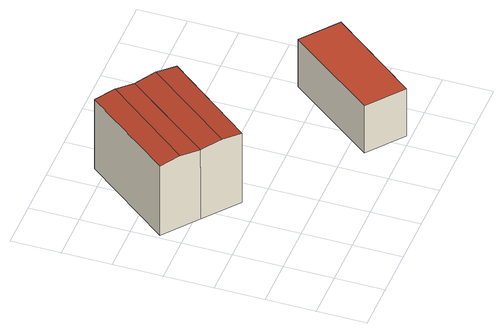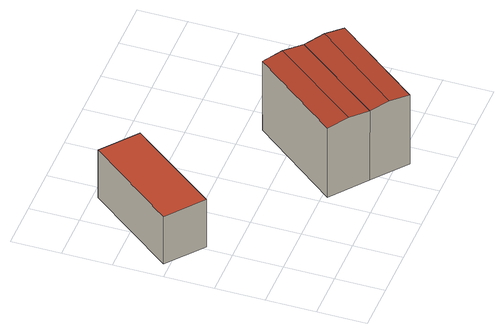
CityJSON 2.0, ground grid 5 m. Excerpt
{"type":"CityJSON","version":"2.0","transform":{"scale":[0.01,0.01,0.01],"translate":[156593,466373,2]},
"CityObjects":{
"building1":{"type":"Building","attributes":{"b3_bag_bag_overlap":0,"b3_bouwlagen":3,"b3_dak_type":"multiple horizontal","b3_extrusie":"standard","b3_h_dak_50p":10.72,"b3_h_dak_70p":10.74,"b3_h_dak_max":10.82,"b3_h_dak_min":8,"b3_h_maaiveld":2.37,"b3_is_glas_dak":false,"b3_kas_warenhuis":false,"b3_kwaliteitsindicator":true,"b3_mutatie_ahn3_ahn4":false,"b3_mutatie_ahn4_ahn5":false,"b3_n_nok":0,"b3_n_vlakken":3,"b3_opp_buitenmuur":97.88,"b3_opp_dak_plat":41.52,"b3_opp_dak_schuin":8.16,"b3_opp_grond":49.65,"b3_opp_scheidingsmuur":150.4,"b3_rmse_lod12":1.14,"b3_rmse_lod13":1.14,"b3_rmse_lod22":0.139,"b3_t_run":19,"b3_val3dity_lod12":"[]","b3_val3dity_lod13":"[]","b3_val3dity_lod22":"[]","b3_volume_lod12":415.03,"b3_volume_lod13":415.03,"b3_volume_lod22":382.51,"geconstateerd":false,"oorspronkelijkbouwjaar":1988,"status":"Pand in gebruik"},"children":["building1-1"]},
"building1-1":{"type":"BuildingPart","parents":["building1"],"geometry":[{"type":"Solid","lod":"2.2","boundaries":[[[[0,1,2,3]],[[4,5,6,7]],[[5,4,1,0]],[[4,7,8,2,1]],[[9,8,7,6]],[[8,9,3,2]],[[9,6,5,0,3]]]],"semantics":{"surfaces":[{"type":"GroundSurface"},{"type":"RoofSurface"},{"type":"WallSurface"}],"values":[[0,1,2,2,1,2,2]]}}]},
"building2":{"type":"Building","attributes":{"b3_bag_bag_overlap":0,"b3_bouwlagen":3,"b3_dak_type":"multiple horizontal","b3_extrusie":"standard","b3_h_dak_50p":10.72,"b3_h_dak_70p":10.73,"b3_h_dak_max":10.85,"b3_h_dak_min":8,"b3_h_maaiveld":2.37,"b3_is_glas_dak":false,"b3_kas_warenhuis":false,"b3_kwaliteitsindicator":true,"b3_mutatie_ahn3_ahn4":false,"b3_mutatie_ahn4_ahn5":false,"b3_n_nok":0,"b3_n_vlakken":3,"b3_opp_buitenmuur":78.57,"b3_opp_dak_plat":51.69,"b3_opp_dak_schuin":0,"b3_opp_grond":51.68,"b3_opp_scheidingsmuur":175.09,"b3_rmse_lod12":1.13,"b3_rmse_lod13":1.13,"b3_rmse_lod22":0.18,"b3_t_run":21,"b3_val3dity_lod12":"[]","b3_val3dity_lod13":"[]","b3_val3dity_lod22":"[]","b3_volume_lod12":432.09,"b3_volume_lod13":432.09,"b3_volume_lod22":403.35,"geconstateerd":false,"oorspronkelijkbouwjaar":1988,"status":"Pand in gebruik"},"children":["building2-1"]},
"building2-1":{"type":"BuildingPart","parents":["building2"],"geometry":[{"type":"Solid","lod":"2.2","boundaries":[[[[3,2,10,11]],[[8,9,12,13]],[[9,8,2,3]],[[8,13,14,10,2]],[[15,14,13,12]],[[14,15,11,10]],[[15,12,9,3,11]]]],"semantics":{"surfaces":[{"type":"GroundSurface"},{"type":"RoofSurface"},{"type":"WallSurface"}],"values":[[0,1,2,2,1,2,2]]}}]},
"building3":{"type":"Building","attributes":{"b3_bag_bag_overlap":0,"b3_bouwlagen":2,"b3_dak_type":"slanted","b3_extrusie":"standard","b3_h_dak_50p":8.01,"b3_h_dak_70p":8.02,"b3_h_dak_max":8.19,"b3_h_dak_min":7.97,"b3_h_maaiveld":2.31,"b3_is_glas_dak":false,"b3_kas_warenhuis":false,"b3_kwaliteitsindicator":true,"b3_mutatie_ahn3_ahn4":false,"b3_mutatie_ahn4_ahn5":false,"b3_n_nok":0,"b3_n_vlakken":3,"b3_opp_buitenmuur":53.66,"b3_opp_dak_plat":52.34,"b3_opp_dak_schuin":0,"b3_opp_grond":52.34,"b3_opp_scheidingsmuur":128.18,"b3_rmse_lod12":0.742,"b3_rmse_lod13":0.742,"b3_rmse_lod22":0.745,"b3_t_run":26,"b3_val3dity_lod12":"[]","b3_val3dity_lod13":"[]","b3_val3dity_lod22":"[]","b3_volume_lod12":299.2,"b3_volume_lod13":299.2,"b3_volume_lod22":298.71,"geconstateerd":false,"oorspronkelijkbouwjaar":1988,"status":"Pand in gebruik"},"children":["building3-1"]},
"building3-1":{"type":"BuildingPart","parents":["building3"],"geometry":[{"type":"Solid","lod":"2.2","boundaries":[[[[16,17,18,19]],[[20,21,22,23]],[[23,22,17,16]],[[22,21,18,17]],[[21,20,19,18]],[[20,23,16,19]]]],"semantics":{"surfaces":[{"type":"GroundSurface"},{"type":"RoofSurface"},{"type":"WallSurface"}],"values":[[0,1,2,2,2,2]]}}]}
},
"vertices":[
[34,1725,37],[735,2611,37],[1074,2341,37],[382,1448,37],[735,2611,873],[34,1725,873],[205,1588,903],[907,2475,903],[1074,2341,873],[382,1448,873],
[1436,2053,37],[735,1166,37],[559,1303,903],[1255,2201,903],[1436,2053,873],[735,1166,873],
[1777,338,31],[2467,1232,31],[2832,940,31],[2136,51,31],[2136,51,603],[2832,940,603],[2467,1232,603],[1777,338,603]
]}
